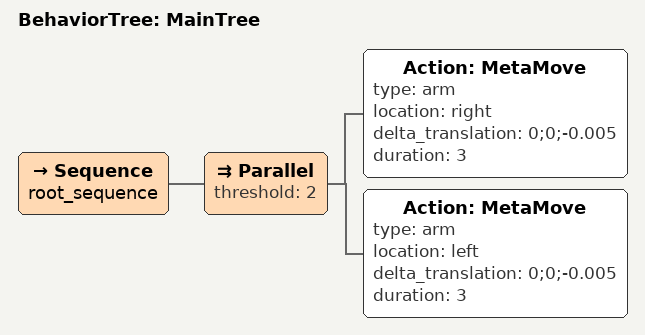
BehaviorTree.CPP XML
<root main_tree_to_execute="MainTree">
    <BehaviorTree ID="MainTree">
        <Sequence name="root_sequence">
            <!-- Fine recovery step: lower both clamps together by only 5 mm. -->
            <Parallel threshold="2">
                <Action ID="MetaMove" type="arm" location="right"
                    delta_translation="0;0;-0.005" duration="3" />
                <Action ID="MetaMove" type="arm" location="left"
                    delta_translation="0;0;-0.005" duration="3" />
            </Parallel>
        </Sequence>
    </BehaviorTree>
</root>
